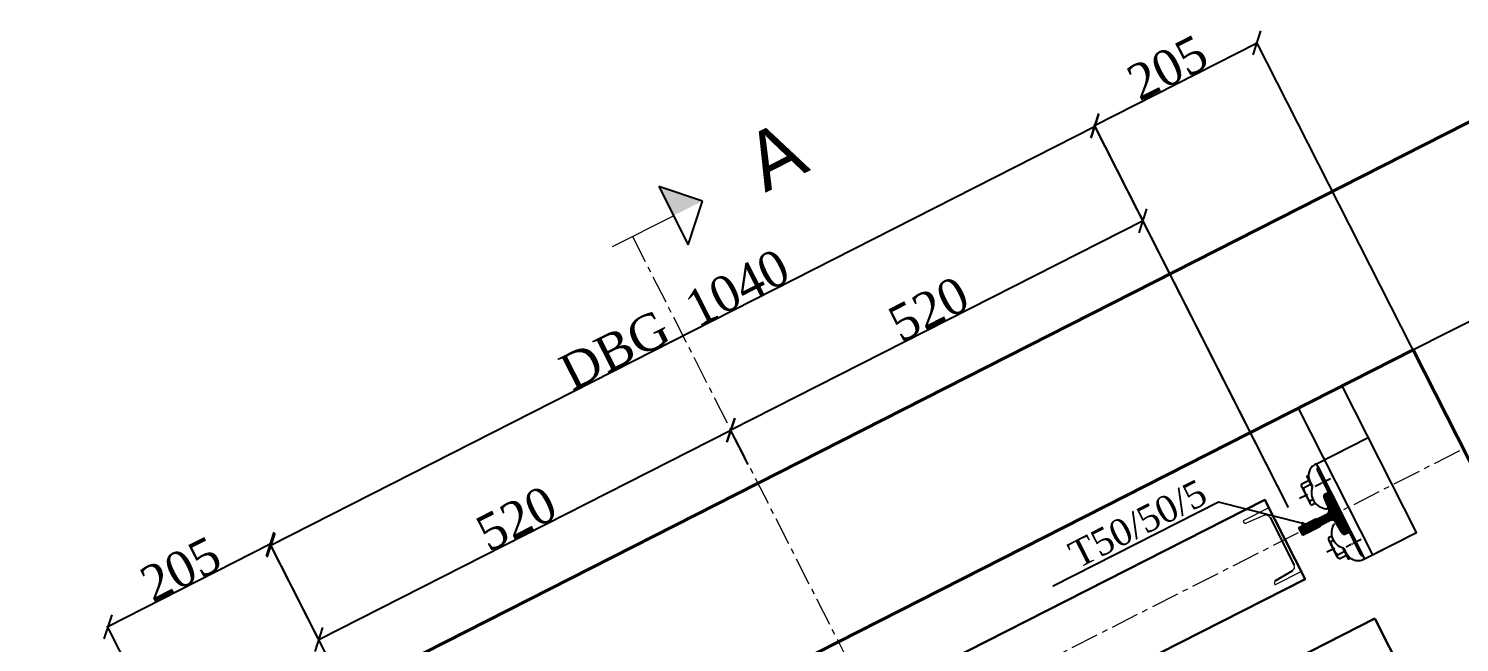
# Model space of a CAD drawing. Header units: millimetres. Extents: x 9010 to 18690, y -22518 to -16270.
# Drawn here: x 9147 to 10756, y -20057 to -19366 of the extents above; entities that cross this region are included whole.
import ezdxf
from ezdxf import colors
from ezdxf.entities.mleader import LeaderData, LeaderLine
from ezdxf.math import Vec2, Vec3

# ---------------------------------------------------------------- set-up
doc = ezdxf.new("R2010")
doc.units = ezdxf.units.MM
doc.linetypes.add('ACAD_ISO10W100', pattern=[18, 12, -3, 0, -3])
doc.linetypes.add('CENTER', pattern=[50.8, 31.75, -6.35, 6.35, -6.35])
for name, color, linetype in [('7', 6, 'ACAD_ISO10W100'), ('PDF_0', 7, 'Continuous'), ('PDF_gide rail', 7, 'Continuous')]:
    doc.layers.add(name, color=color, linetype=linetype)
for name, color, linetype, lineweight in [('Car', 3, 'Continuous', 18), ('CL', 2, 'CENTER', 0), ('step&guides', 3, 'Continuous', 30), ('Wall', 1, 'Continuous', 50)]:
    doc.layers.add(name, color=color, linetype=linetype, lineweight=lineweight)
doc.styles.add('nassar2', font='cent.shx', dxfattribs={"height": 60})
doc.styles.add('top', font='cent.shx', dxfattribs={"height": 40})
doc.dimstyles.new('top', dxfattribs={"dimtxt": 35, "dimasz": 20, "dimexe": 1.25, "dimexo": 0.625, "dimtad": 1, "dimtxsty": 'top', "dimblk": 'OBLIQUE', "dimcen": 2.5, "dimadec": 0, "dimazin": 0, "dimtfac": 1, "dimtmove": 0, "dimatfit": 3, "dimldrblk": 'OBLIQUE', "dimfxl": 1, "dimarcsym": 0})
pattern_1 = [(71.9290164, (29973.86928, -20590.56033), (-0.11883411825, 0.0387743774), [])]

# ---------------------------------------------------------------- blocks, each defined once
blk = doc.blocks.new('_Oblique')
at = {"color": 0, "linetype": 'ByBlock', "lineweight": -2}
blk.add_line((-0.5, -0.5), (0.5, 0.5), dxfattribs=at)
blk = doc.blocks.new('*D3')
at = {"color": 0, "lineweight": -2, "transparency": 16777216}
for p, q in [((9473.3, -20053.5), (9936.9, -19818)), ((9952.5, -19848.6), (9936.3, -19816.9)), ((9593.9, -20290.9), (9472.7, -20052.4))]:
    blk.add_line(p, q, dxfattribs=at)
at = {"layer": 'Defpoints', "color": 0, "transparency": 16777216}
for p in [(9936.9, -19818), (9952.8, -19849.2), (9594.2, -20291.5)]:
    blk.add_point(p, dxfattribs=at)
at = {"color": 0, "lineweight": -2, "transparency": 16777216, "xscale": 20, "yscale": 20, "zscale": 20}
for p, rotation in [((9936.9, -19818), 26.92901637119429), ((9473.3, -20053.5), 206.9290163711943)]:
    blk.add_blockref('_Oblique', p, dxfattribs=dict(at, rotation=rotation))
at = {"color": 0, "transparency": 16777216, "insert": (9695.8, -19917.3), "char_height": 40, "attachment_point": 5, "rotation": 26.929, "style": 'top'}
blk.add_mtext('520', dxfattribs=at)
blk = doc.blocks.new('*D4')
at = {"color": 0, "lineweight": -2, "transparency": 16777216}
for p, q in [((10400.5, -19582.5), (9936.9, -19818)), ((10521.2, -19819.9), (10400, -19581.4)), ((9956.5, -19856.5), (9936.3, -19816.9))]:
    blk.add_line(p, q, dxfattribs=at)
at = {"layer": 'Defpoints', "color": 0, "transparency": 16777216}
for p in [(9936.9, -19818), (10521.4, -19820.5), (9956.8, -19857.1)]:
    blk.add_point(p, dxfattribs=at)
at = {"color": 0, "lineweight": -2, "transparency": 16777216, "xscale": 20, "yscale": 20, "zscale": 20}
for p, rotation in [((10400.5, -19582.5), 26.92901637119424), ((9936.9, -19818), 206.9290163711943)]:
    blk.add_blockref('_Oblique', p, dxfattribs=dict(at, rotation=rotation))
at = {"color": 0, "transparency": 16777216, "insert": (10159.4, -19681.8), "char_height": 40, "attachment_point": 5, "rotation": 26.929, "style": 'top'}
blk.add_mtext('520', dxfattribs=at)
blk = doc.blocks.new('*D5')
at = {"color": 0, "lineweight": -2, "transparency": 16777216}
for p, q in [((9419.4, -19947.3), (10346.6, -19476.3)), ((10564.3, -19904.9), (10346.1, -19475.2)), ((9637.1, -20375.9), (9418.8, -19946.2))]:
    blk.add_line(p, q, dxfattribs=at)
at = {"layer": 'Defpoints', "color": 0, "transparency": 16777216}
for p in [(10346.6, -19476.3), (10564.6, -19905.4), (9637.3, -20376.4)]:
    blk.add_point(p, dxfattribs=at)
at = {"color": 0, "lineweight": -2, "transparency": 16777216, "xscale": 20, "yscale": 20, "zscale": 20}
for p, rotation in [((10346.6, -19476.3), 26.92901637119429), ((9419.4, -19947.3), 206.9290163711943)]:
    blk.add_blockref('_Oblique', p, dxfattribs=dict(at, rotation=rotation))
at = {"color": 0, "transparency": 16777216, "insert": (9873.7, -19693.5), "char_height": 40, "attachment_point": 5, "rotation": 26.929, "style": 'top'}
blk.add_mtext('DBG  1040', dxfattribs=at)
blk = doc.blocks.new('*D6')
at = {"color": 0, "lineweight": -2, "transparency": 16777216}
for p, q in [((9418.8, -19946.2), (9236.1, -20039.1)), ((9634.4, -20370.7), (9418.3, -19945.1)), ((9467.8, -20495.2), (9235.5, -20038))]:
    blk.add_line(p, q, dxfattribs=at)
at = {"layer": 'Defpoints', "color": 0, "transparency": 16777216}
for p in [(9236.1, -20039.1), (9634.7, -20371.2), (9468.1, -20495.8)]:
    blk.add_point(p, dxfattribs=at)
at = {"color": 0, "lineweight": -2, "transparency": 16777216, "xscale": 20, "yscale": 20, "zscale": 20}
for p, rotation in [((9418.8, -19946.2), 26.92901637119424), ((9236.1, -20039.1), 206.9290163711943)]:
    blk.add_blockref('_Oblique', p, dxfattribs=dict(at, rotation=rotation))
at = {"color": 0, "transparency": 16777216, "insert": (9318.1, -19974.3), "char_height": 40, "attachment_point": 5, "rotation": 26.929, "style": 'top'}
blk.add_mtext('205', dxfattribs=at)
blk = doc.blocks.new('*D7')
at = {"color": 0, "lineweight": -2, "transparency": 16777216}
for p, q in [((10346.1, -19475.2), (10528.8, -19382.4)), ((10760.5, -19838.5), (10528.3, -19381.3)), ((10564.3, -19904.9), (10345.5, -19474.1))]:
    blk.add_line(p, q, dxfattribs=at)
at = {"layer": 'Defpoints', "color": 0, "transparency": 16777216}
for p in [(10528.8, -19382.4), (10760.8, -19839.1), (10564.6, -19905.4)]:
    blk.add_point(p, dxfattribs=at)
at = {"color": 0, "lineweight": -2, "transparency": 16777216, "xscale": 20, "yscale": 20, "zscale": 20}
for p, rotation in [((10528.8, -19382.4), 26.92901637119427), ((10346.1, -19475.2), 206.9290163711943)]:
    blk.add_blockref('_Oblique', p, dxfattribs=dict(at, rotation=rotation))
at = {"color": 0, "transparency": 16777216, "insert": (10428.1, -19410.4), "char_height": 40, "attachment_point": 5, "rotation": 26.929, "style": 'top'}
blk.add_mtext('205', dxfattribs=at)
blk = doc.blocks.new('*D21')
at = {"color": 0, "lineweight": -2, "transparency": 16777216}
for p, q in [((10700.3, -19729.6), (11102, -19525.6)), ((11825.5, -20952.7), (11100.8, -19526.2)), ((11424.9, -21156.2), (11826.6, -20952.1))]:
    blk.add_line(p, q, dxfattribs=at)
at = {"layer": 'Defpoints', "color": 0, "transparency": 16777216}
for p in [(11100.8, -19526.2), (10699.8, -19729.9), (11424.4, -21156.4)]:
    blk.add_point(p, dxfattribs=at)
at = {"color": 0, "lineweight": -2, "transparency": 16777216, "xscale": 20, "yscale": 20, "zscale": 20}
for p, rotation in [((11100.8, -19526.2), 116.9290163711014), ((11825.5, -20952.7), 296.9290163711014)]:
    blk.add_blockref('_Oblique', p, dxfattribs=dict(at, rotation=rotation))
at = {"color": 0, "transparency": 16777216, "insert": (11458.9, -20185.5), "char_height": 40, "attachment_point": 5, "rotation": 296.929, "style": 'top'}
blk.add_mtext('SHAFT DEPTH  1600', dxfattribs=at)

msp = doc.modelspace()

# ---------------------------------------------------------------- hatches: boundary and pattern name
h = msp.add_hatch()
h.set_pattern_fill('ANSI31', color=256, angle=26.929016)
h.set_pattern_definition(pattern_1)
h.paths.add_polyline_path([(10611.257, -19886.91), (10606.533, -19889.31, 0.26508525), (10604.627, -19893.289), (10609.553, -19906.992, -0.36605419), (10607.39, -19912.842), (10596.174, -19918.539), (10595.766, -19917.736), (10575.948, -19927.803), (10578.001, -19931.844), (10622.579, -19909.199)])
h = msp.add_hatch()
h.set_pattern_fill('ANSI31', color=256, angle=26.929016)
h.set_pattern_definition(pattern_1)
edge = h.paths.add_edge_path()
edge.add_line((10634.115, -19931.909), (10629.391, -19934.309))
edge.add_arc((10627.93, -19930.102), 4.453, 229.755892, 289.143056, ccw=False)
edge.add_line((10625.053, -19933.501), (10616.893, -19921.441))
edge.add_arc((10612.885, -19924.138), 4.83, 33.941316, 114.36277)
edge.add_line((10610.893, -19919.738), (10599.677, -19925.435))
edge.add_line((10599.677, -19925.435), (10600.085, -19926.238))
edge.add_line((10600.085, -19926.238), (10580.267, -19936.305))
edge.add_line((10580.267, -19936.305), (10578.001, -19931.844))
edge.add_line((10578.001, -19931.844), (10622.579, -19909.199))
edge.add_line((10622.579, -19909.199), (10634.115, -19931.909))
at = {"layer": 'Car', "lineweight": 25, "ltscale": 4, "transparency": 16777216}
h = msp.add_hatch(color=256, dxfattribs=at)
h.dxf.hatch_style = 1
h.paths.add_polyline_path([(9872.353, -19576.786), (9855.799, -19543.974), (9904.968, -19560.331)])

# ---------------------------------------------------------------- linework, layer by layer
for p, q in [((9415.899, -20382.082), (10699.757, -19729.926)), ((10595.489, -19855.869), (10653.809, -19826.245)), ((10611.364, -19887.121), (10595.489, -19855.869)), ((10606.533, -19889.31), (10611.257, -19886.91)), ((10611.364, -19887.121), (10634.008, -19931.699)), ((10543.398, -19916.222), (10570.546, -19969.667)), ((10595.713, -19917.631), (10575.895, -19927.698)), ((10595.766, -19917.736), (10575.948, -19927.803)), ((10596.174, -19918.539), (10595.713, -19917.631)), ((10607.39, -19912.842), (10596.174, -19918.539)), ((10610.719, -19919.396), (10599.503, -19925.093)), ((10575.895, -19927.698), (10580.107, -19935.989)), ((10575.895, -19927.698), (10580.107, -19935.989)), ((10580.107, -19935.989), (10575.895, -19927.698)), ((10575.948, -19927.803), (10580.16, -19936.095)), ((10575.948, -19927.803), (10580.16, -19936.095)), ((10599.925, -19925.923), (10580.107, -19935.989)), ((10599.978, -19926.028), (10580.16, -19936.095)), ((10599.463, -19925.014), (10599.925, -19925.923)), ((10629.177, -19933.888), (10633.901, -19931.489)), ((10629.177, -19933.888), (10633.781, -19931.55)), ((10634.008, -19931.699), (10649.669, -19962.529)), ((10647.439, -19963.662), (10707.988, -19932.905))]:
    msp.add_line(p, q)
msp.add_lwpolyline([(10658.585, -19958.001), (10707.988, -19932.905), (10624.341, -19768.234), (10574.937, -19793.33)], close=True)
at = {"layer": 'Car', "lineweight": 25, "ltscale": 4, "transparency": 33554666}
for p, q in [((9904.968, -19560.331, -114), (9855.799, -19543.974, -114)), ((9855.799, -19543.974, -114), (9888.907, -19609.598, -114)), ((9888.907, -19609.598, -114), (9905.128, -19560.391, -114))]:
    msp.add_line(p, q, dxfattribs=at)
at = {"layer": 'Car', "ltscale": 4, "transparency": 33554666}
msp.add_line((9803.891, -19611.562, -114), (9872.353, -19576.786, -114), dxfattribs=at)
at = {"layer": 'CL'}
for p, q in [((9826.288, -19600.186, -110.467), (11086.923, -22081.917)), ((10756.368, -19841.372), (9472.509, -20493.528))]:
    msp.add_line(p, q, dxfattribs=at)
at = {"layer": 'PDF_0', "lineweight": 25}
for points in [[(10595.489, -19855.869), (10593.259, -19857.002)], [(10597.058, -19858.958), (10648.314, -19959.862)], [(10648.314, -19959.862), (10597.058, -19858.958)], [(10597.058, -19858.958), (10648.314, -19959.862)], [(10578.551, -19878.709), (10586.821, -19874.509)], [(10587.912, -19874.502), (10590.565, -19879.725)], [(10608.507, -19885.942), (10596.79, -19862.874)], [(10602.397, -19876.818), (10611.325, -19872.283)], [(10576.686, -19894.441), (10583.65, -19890.903)], [(10576.686, -19894.441), (10583.65, -19890.903)], [(10578.895, -19881.497), (10588.623, -19900.647)], [(10584.52, -19890.461), (10585.391, -19890.019)], [(10594.192, -19880.986), (10600.113, -19877.978)], [(10600.672, -19877.694), (10601.597, -19877.224)], [(10604.604, -19890.115), (10606.345, -19889.231), (10608.637, -19887.967)], [(10591.761, -19896.091), (10588.279, -19897.86)], [(10603.968, -19893.176), (10608.404, -19904.064)], [(10624.543, -19933.679), (10618.366, -19923.676)], [(10627.389, -19934.971), (10629.13, -19934.087), (10631.503, -19932.981)], [(10633.061, -19934.28), (10644.779, -19957.348)], [(10607.431, -19954.965), (10614.394, -19951.428)], [(10607.431, -19954.965), (10614.394, -19951.428)], [(10619.186, -19960.815), (10609.458, -19941.665)], [(10614.988, -19941.818), (10611.506, -19943.587)], [(10615.265, -19950.986), (10616.135, -19950.543)], [(10630.153, -19957.659), (10627.5, -19952.436)], [(10628.834, -19949.183), (10634.755, -19946.176)], [(10635.314, -19945.892), (10636.24, -19945.422)], [(10637.039, -19945.016), (10645.967, -19940.481)], [(10621.234, -19962.737), (10629.504, -19958.536)], [(10649.669, -19962.529), (10647.439, -19963.662)], [(10549.338, -19987.322), (10568.896, -19975.799)]]:
    msp.add_lwpolyline(points, dxfattribs=at)
for points in [[(10586.351, -19869.272), (10584.61, -19870.156), (10590.8, -19882.343, 0.19879356), (10590.676, -19879.942)], [(10578.729, -19879.066, 0.42555746), (10580.762, -19883.062), (10589.032, -19878.861)], [(10590.788, -19882.345, 0.4769017), (10606.317, -19906.369, 0.14500939), (10607.544, -19906.143)], [(10594.407, -19900.223), (10590.49, -19902.212, -0.42555746), (10588.456, -19898.217)], [(10625.516, -19950.711, -0.4769017), (10615.273, -19924.001, -0.14500939), (10616.18, -19923.144)], [(10613.213, -19937.244), (10609.296, -19939.234, 0.42555746), (10611.323, -19943.233)], [(10621.051, -19962.383, -0.42555746), (10619.023, -19958.385), (10627.293, -19954.184)], [(10633.456, -19962.004), (10631.715, -19962.889), (10625.524, -19950.702, -0.19879356), (10627.389, -19952.219)]]:
    msp.add_lwpolyline(points, format="xyb", dxfattribs=at)
at = {"layer": 'PDF_0', "lineweight": 13}
msp.add_lwpolyline([(10549.338, -19987.322), (10548.917, -19987.536), (10548.71, -19988.171), (10548.503, -19988.805), (10548.296, -19989.44), (10548.089, -19990.075), (10548.302, -19990.495), (10548.944, -19991.758), (10578.402, -19976.794), (10542.061, -19905.253), (10513.024, -19920.003), (10513.665, -19921.266), (10513.879, -19921.687), (10514.093, -19922.107), (10514.728, -19922.315), (10514.941, -19922.735), (10515.362, -19922.522), (10515.997, -19922.729), (10516.418, -19922.515), (10516.838, -19922.301), (10536.838, -19913.73)], dxfattribs=at)
at = {"layer": 'PDF_0', "lineweight": 25}
for centre, radius, start, end in [((10600.534, -19868.785), 13.848, 121.693317, 205.376721), ((10599.576, -19861.605), 3.062, 136.903806, 204.494386), ((10613.573, -19875.977), 33.439, 192.679402, 221.178631), ((10606.94, -19892.196), 3.129, 138.301889, 198.236527), ((10606.692, -19887.075), 2.139, 335.361259, 31.969803), ((10607.382, -19904.859), 1.295, 277.183069, 37.881444), ((10627.086, -19931.857), 3.129, 215.621506, 275.556144), ((10631.076, -19935.078), 2.139, 21.88823, 78.496774), ((10644.097, -19936.066), 33.439, 192.679402, 221.178631), ((10642.214, -19950.838), 13.848, 208.481312, 292.164715), ((10647.447, -19955.846), 3.062, 209.363647, 276.954226)]:
    msp.add_arc(centre, radius, start, end, dxfattribs=at)
at = {"layer": 'PDF_0', "lineweight": 13}
for centre, radius, start, end in [((10538.351, -19919.627), 6.088, 34.013061, 104.39235), ((10565.916, -19971.691), 5.052, 300.290859, 23.611486)]:
    msp.add_arc(centre, radius, start, end, dxfattribs=at)
at = {"layer": 'PDF_gide rail', "lineweight": 25}
for points in [[(10604.627, -19893.289), (10609.611, -19907.045)], [(10624.84, -19933.08), (10616.671, -19920.943)], [(10624.84, -19933.08), (10616.671, -19920.943)]]:
    msp.add_lwpolyline(points, dxfattribs=at)
for centre, radius, start, end in [((10609.069, -19892.971), 4.453, 124.714977, 184.102141), ((10605.012, -19908.638), 4.83, 299.495263, 20.362059), ((10612.857, -19923.371), 4.514, 31.370453, 118.270119), ((10627.717, -19929.681), 4.453, 229.755892, 289.143056), ((10627.717, -19929.681), 4.453, 229.755892, 289.143056)]:
    msp.add_arc(centre, radius, start, end, dxfattribs=at)
at = {"layer": 'step&guides'}
for p, q in [((9680.687, -20527.983), (10661.412, -20029.808)), ((10661.412, -20029.808), (11227.52, -21144.269))]:
    msp.add_line(p, q, dxfattribs=at)
msp.add_lwpolyline([(9691.299, -20438.471), (10582.876, -19985.602), (10537.587, -19896.445), (9646.01, -20349.314)], close=True, dxfattribs=at)
at = {"layer": 'Wall'}
for points in [[(11394.591, -21395.888), (11693.266, -21244.171), (10787.493, -19461.035), (9147.008, -20294.345), (10052.78, -22077.482), (10351.456, -21925.765)], [(10260.878, -21747.451), (10136.059, -21810.856), (9411.441, -20384.346), (10704.215, -19727.661), (11428.833, -21154.17), (11304.013, -21217.575)]]:
    msp.add_lwpolyline(points, dxfattribs=at)

# ---------------------------------------------------------------- texts
at = {"ltscale": 4, "transparency": 33554666, "insert": (9998.153, -19467.126, -114), "char_height": 65, "attachment_point": 3, "rotation": 26.65697}
msp.add_mtext_dynamic_manual_height_columns('A', width=315.98199, gutter_width=125, heights=[0], dxfattribs=at)
at = {"layer": '7', "ltscale": 4, "insert": (10461.77, -19871.994), "char_height": 30, "attachment_point": 3, "rotation": 26.929016}
msp.add_mtext_dynamic_manual_height_columns('{\\Fcent|c0;T50/50/5}', width=812.66208, gutter_width=175, heights=[0], dxfattribs=at)

# ---------------------------------------------------------------- dimensions: what is measured, and where the dimension line sits
for base, p1, p2, angle, picture, middle in [((10528.827, -19382.387), (10564.573, -19905.409), (10760.826, -19839.107), 206.929016, '*D7', (10437.441, -19428.807)), ((9936.915, -19817.97), (10521.443, -19820.503), (9956.766, -19857.05), 206.929016, '*D4', (10168.722, -19700.219)), ((9936.915, -19817.97), (9594.212, -20291.505), (9952.782, -19849.207), 26.929016, '*D3', (9705.107, -19935.72)), ((9236.053, -20039.072), (9634.701, -20371.213), (9468.052, -20495.792), 26.929016, '*D6', (9327.439, -19992.651))]:
    dim = msp.add_linear_dim(base=base, p1=p1, p2=p2, angle=angle, dimstyle='top')
    dim.commit()
    dim.dimension.update_dxf_attribs({"geometry": picture, "text_midpoint": middle, "dimtype": 160})
for base, p1, p2, angle, text, picture, middle in [((10346.622, -19476.343), (9637.342, -20376.41), (10564.573, -19905.409), 26.929016, 'DBG  <>', '*D5', (9883.006, -19711.844)), ((11100.837, -19526.19), (11424.375, -21156.435), (10699.757, -19729.926), 116.929016, 'SHAFT DEPTH  <>', '*D21', (11440.502, -20194.867))]:
    dim = msp.add_linear_dim(base=base, p1=p1, p2=p2, angle=angle, text=text, dimstyle='top')
    dim.commit()
    dim.dimension.update_dxf_attribs({"geometry": picture, "text_midpoint": middle, "dimtype": 160})

# ---------------------------------------------------------------- leaders
ml = msp.add_multileader_mtext('Standard')
ml.set_content('', color=256, style='nassar2')
ml.set_leader_properties()
ml.build(insert=Vec2(0, 0))
ml.multileader.update_dxf_attribs({"text_left_attachment_type": 6, "text_right_attachment_type": 6, "arrow_head_size": 12})
ctx = ml.context
ctx.base_point, ctx.char_height, ctx.arrow_head_size, ctx.landing_gap_size, ctx.plane_origin, ctx.plane_x_axis, ctx.plane_y_axis = Vec3(10299.138, -19993.598), 60, 12, 0.09, Vec3(10522.806, -19746.889), Vec3(0.89156829, 0.45288629), Vec3(-0.45288629, 0.89156829)
ctx.left_attachment, ctx.right_attachment, ctx.text_align_type = 6, 6, 2
notes = []
notes.append((ctx, [(0, (1, 1, 0), (10485.521, -19898.921), (-0.89156829, -0.45288629), 208.871, [(0, [(10590.421, -19925.667)], 0, [])])]))
ctx.mtext.insert, ctx.mtext.text_direction, ctx.mtext.rotation, ctx.mtext.alignment, ctx.mtext.flow_direction = Vec3(10272.045, -19940.063), Vec3(0.89156829, 0.45288629), 0.47, 3, 5
for ctx, leaders in notes:
    for number, flags, end, landing, length, lines in leaders:
        leader = LeaderData()
        leader.index, (leader.has_last_leader_line, leader.has_dogleg_vector, leader.attachment_direction) = number, flags
        leader.last_leader_point, leader.dogleg_vector, leader.dogleg_length = Vec3(end), Vec3(landing), length
        for number, points, colour, breaks in lines:
            line = LeaderLine()
            line.index, line.vertices, line.color, line.breaks = number, Vec3.list(points), colors.encode_raw_color(colour), breaks
            leader.lines.append(line)
        ctx.leaders.append(leader)

doc.saveas('drawing.dxf')
